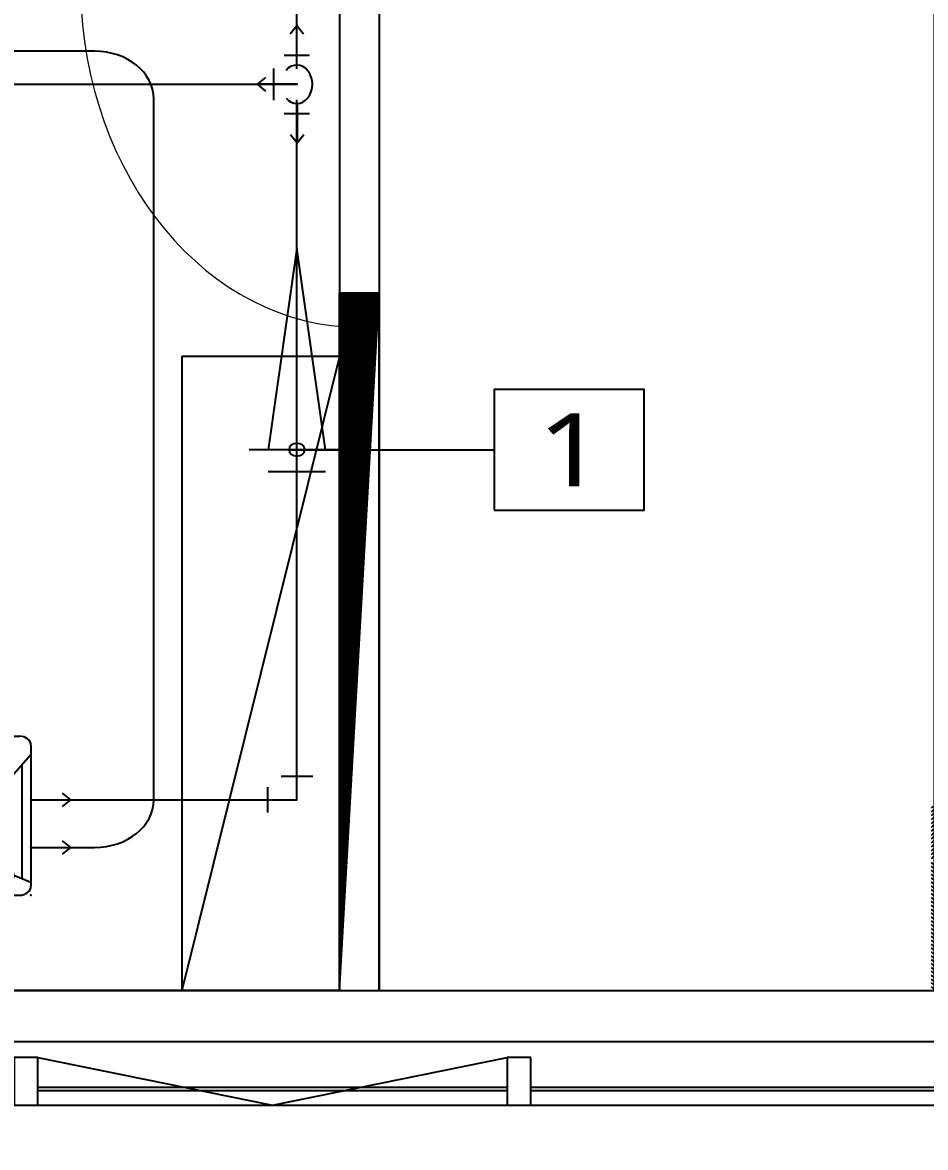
# Model space of a CAD drawing. Extents: x 11551484 to 2613213153046, y -2602833546311 to 14142.
# Drawn here: x 1301138342397 to 1301397559528, y -1301951899631 to -1301628905912 of the extents above; entities that cross this region are included whole.
import ezdxf
from ezdxf.enums import TextEntityAlignment as Align

# ---------------------------------------------------------------- set-up
doc = ezdxf.new("R2010")
doc.units = 0
doc.header["$LTSCALE"] = 1000
doc.header["$MEASUREMENT"] = 0
doc.header["$PDMODE"] = 35
doc.layers.get('0').update_dxf_attribs({"linetype": 'CONTINUOUS'})
for name, color, linetype in [('3 가구-붙박이', 6, 'CONTINUOUS'), ('C-WIN', 4, 'CONTINUOUS'), ('DVM_DRAIN', 5, 'CONTINUOUS'), ('DVM_DRAIN_MARK', 7, 'CONTINUOUS'), ('DVM_INDOOR', 7, 'CONTINUOUS'), ('DVM_PIPE', 3, 'CONTINUOUS'), ('DVM_ROOM', 2, 'CONTINUOUS'), ('DVM_UNIT_BP', 7, 'CONTINUOUS'), ('DVM_UNIT_DP', 4, 'CONTINUOUS'), ('DVM_UNIT_LP', 3, 'CONTINUOUS'), ('wall', 3, 'CONTINUOUS'), ('WINDOW', 4, 'CONTINUOUS')]:
    doc.layers.add(name, color=color, linetype=linetype)
doc.styles.add('DVM_DEFAULT', font='malgun.ttf')
pattern_1 = [(45, (-34694.73136349209, 110.6576521303505), (-35.35533905932738, 35.35533905932738), [])]

# ---------------------------------------------------------------- blocks, each defined once
blk = doc.blocks.new('flooor')
at = {"ltscale": 30}
blk.add_lwpolyline([(11496956.79741629, -14188346.8045588), (11497551.7974163, -14188496.8045588), (11498146.7974163, -14188346.8045588)], dxfattribs=at)
at = {"layer": 'C-WIN', "ltscale": 30}
for p, q in [((11492056.7974163, -14188296.8045588), (11509215.37606006, -14188296.8045588)), ((11498146.7974163, -14188441.8045588), (11496956.7974163, -14188441.8045588)), ((11498146.7974163, -14188451.8045588), (11496956.7974163, -14188451.8045588)), ((11499396.7974163, -14188441.8045588), (11498206.7974163, -14188441.8045588)), ((11499396.7974163, -14188451.8045588), (11498206.7974163, -14188451.8045588)), ((11492056.7974163, -14188496.8045588), (11509298.21877253, -14188496.8045588))]:
    blk.add_line(p, q, dxfattribs=at)
for points in [[(11496956.79741629, -14188346.8045588), (11496896.79741629, -14188346.8045588), (11496896.7974163, -14188496.8045588), (11496956.7974163, -14188496.8045588)], [(11498206.7974163, -14188346.8045588), (11498146.7974163, -14188346.8045588), (11498146.7974163, -14188496.8045588), (11498206.7974163, -14188496.8045588)]]:
    blk.add_lwpolyline(points, close=True, dxfattribs=at)
blk = doc.blocks.new('$DorLib2D$00000001')
for p, q in [((0.45, 0.9750000000000001), (0.5000000000000002, 0.9750000000000001)), ((0.45, 0), (0.45, 0.9750000000000001)), ((0.5, 0), (0.5, 0.9750000000000001)), ((0.5, 0), (0.45, 0))]:
    blk.add_line(p, q)
at = {"lineweight": 13}
blk.add_arc((0.475, 0), 0.975, 91.4692835813538, 180, dxfattribs=at)
blk = doc.blocks.new('DVM_BACKGROUND')
at = {"layer": 'wall', "ltscale": 10}
h = blk.add_hatch(dxfattribs=at)
h.set_pattern_fill('_USER', color=256, scale=50, angle=45, pattern_type=0)
h.set_pattern_definition(pattern_1)
h.paths.add_polyline_path([(11488666.33441698, -14256373.45241223), (11488566.33441698, -14256373.45241222), (11488566.33441698, -14258567.45241224), (11488666.33441698, -14258567.45241224)])
h.paths.add_polyline_path([(11482901.33441697, -14255272.95241223), (11482901.33441697, -14257527.45241225), (11483061.33441698, -14257527.45241225), (11483061.33441698, -14258312.45241225), (11482901.33441697, -14258312.45241225), (11482901.33441697, -14258617.45241219), (11483201.30059421, -14258617.45241219), (11483201.23574627, -14255372.95241223), (11485598.08535055, -14255372.95241223), (11485617.34994202, -14255372.95241223), (11485617.34994202, -14255372.95241223), (11485627.34994202, -14255372.95241223), (11485698.08535055, -14255372.95241223), (11488565.83441698, -14255372.95241223), (11488566.33441698, -14255372.95241223), (11488566.33441698, -14255272.95241223), (11485933.83441697, -14255272.95241223), (11485833.83441697, -14255272.95241223), (11483101.33441707, -14255272.95241223)])
h.paths.add_polyline_path([(11481880.90492341, -14254179.65933639), (11481880.90492341, -14253458.56581121), (11482280.00708168, -14253458.56581121), (11482280.00708168, -14254179.65933639)], flags=9)
h.paths.add_polyline_path([(11481880.90492341, -14257334.42111727), (11481880.90492341, -14256605.9837072), (11482280.00708168, -14256605.9837072), (11482280.00708168, -14257334.42111727)], flags=9)
h.paths.add_polyline_path([(11485520.37542417, -14259048.74650818), (11486247.29340978, -14259048.74650818), (11486247.29340978, -14259447.84866645), (11485520.37542417, -14259447.84866645)], flags=9)
h.paths.add_polyline_path([(11485630.37757317, -14255857.97229187), (11485657.15278801, -14255857.97229187), (11485657.15278801, -14255624.34045108), (11485630.37757317, -14255624.34045108)], flags=9)
h = blk.add_hatch(dxfattribs=at)
h.set_pattern_fill('_USER', color=256, scale=50, angle=45, pattern_type=0)
h.set_pattern_definition(pattern_1)
h.paths.add_polyline_path([(11490066.33441698, -14258567.45241225), (11490601.33441697, -14258567.45241225), (11490601.33441698, -14257162.45241225), (11490166.33441697, -14257162.45241224), (11490166.33441699, -14256977.95241135), (11490066.33441699, -14256977.95241135), (11490066.33441698, -14257212.45241225), (11490551.33441698, -14257212.45241225), (11490551.33441698, -14257987.45241225), (11490066.33441698, -14257987.45241225)])
h.paths.add_polyline_path([(11493673.83441699, -14258567.45241224), (11493773.83441699, -14258567.45241224), (11493773.83441699, -14256777.95241176), (11493723.83441699, -14256777.95241176), (11493723.83441699, -14257271.95241176), (11493703.09900847, -14257271.95241176), (11493693.09900847, -14257271.95241176), (11493673.83441703, -14257271.95241177)])
h.paths.add_polyline_path([(11498158.83441697, -14255877.95241224), (11498058.83441698, -14255877.95241224), (11497958.83441698, -14255877.95241224), (11497958.81582616, -14255977.95241223), (11498058.81582616, -14255977.95241225), (11498058.81582961, -14256977.96170419), (11498158.79723189, -14256977.98029155)])
h.paths.add_polyline_path([(11498058.81582616, -14258567.45241224), (11498158.62991456, -14258567.45241224), (11498158.62991456, -14256977.97099787), (11498058.81582616, -14256977.97099787), (11498058.81582616, -14257877.97099787), (11498088.06182336, -14257877.97099787), (11498078.06182336, -14257877.97099787), (11498058.81582616, -14257877.97099787)])
h.paths.add_polyline_path([(11489007.68693496, -14259048.74650818), (11489724.98189899, -14259048.74650818), (11489724.98189899, -14259447.84866645), (11489007.68693496, -14259447.84866645)], flags=9)
h.paths.add_polyline_path([(11491159.5376544, -14259048.74650818), (11491880.63117958, -14259048.74650818), (11491880.63117958, -14259447.84866645), (11491159.5376544, -14259447.84866645)], flags=9)
at = {"ltscale": 10}
for points in [[(11487601.33441697, -14258567.45241224), (11488801.33441698, -14258567.45241224)], [(11488801.33441698, -14258567.45241225), (11489001.33441698, -14258567.45241225)], [(11489001.33441698, -14258567.45241225), (11491043.33441699, -14258567.45241225)]]:
    blk.add_lwpolyline(points, dxfattribs=at)
at = {"layer": '3 가구-붙박이', "ltscale": 30}
blk.add_lwpolyline([(11488566.33441698, -14256573.45241223), (11488166.33441698, -14256573.45241223), (11488166.33441698, -14258567.45241224), (11488566.33441698, -14258567.45241224), (11488566.33441698, -14256573.45241223), (11488166.33441698, -14258567.45241224)], dxfattribs=at)
at = {"layer": 'wall', "ltscale": 10}
for p, q in [((11488566.33441698, -14258567.45241224), (11488566.33441698, -14256373.45241222)), ((11488566.33441698, -14256373.45241223), (11488666.33441698, -14256373.45241223)), ((11488666.33441698, -14258567.45241224), (11488666.33441698, -14256373.45241222)), ((11488566.33441698, -14258567.45241224), (11488666.33441698, -14258567.45241224))]:
    blk.add_line(p, q, dxfattribs=at)
blk.add_blockref('flooor', (-9155.462999323383, -70430.64785344526))
at = {"layer": 'WINDOW', "xscale": -900, "yscale": -900, "zscale": -900, "rotation": 270}
blk.add_blockref('$DorLib2D$00000001', (11488616.33441698, -14255923.45241223), dxfattribs=at)
blk = doc.blocks.new('DVM_DP_VEC')
at = {"layer": 'DVM_UNIT_DP', "color": 0}
blk.add_line((0, 0), (100, 0), dxfattribs=at)
blk.add_lwpolyline([(78.78679656440357, 21.21320343559637), (100, 0), (78.78679656440357, -21.21320343559637)], dxfattribs=at)
blk.add_point((0, 0), dxfattribs=at)
blk = doc.blocks.new('DVM_LP_VEC')
at = {"layer": 'DVM_UNIT_LP', "color": 0}
blk.add_line((0, 0), (100, 0), dxfattribs=at)
blk.add_lwpolyline([(78.78679656440357, 21.21320343559637), (100, 0), (78.78679656440357, -21.21320343559637)], dxfattribs=at)
blk.add_point((0, 0), dxfattribs=at)
blk = doc.blocks.new('DVM_ID_CST_WF1W_AP_970X135X410_T_BLO')
at = {"layer": 'DVM_INDOOR'}
h = blk.add_hatch(dxfattribs=at)
h.set_pattern_fill('DOTS', color=0, scale=15)
h.set_pattern_definition([(0, (0.0003496646069152121, -0.09714505920308886), (11.90625, 23.8125), [0, -23.8125])])
h.paths.add_polyline_path([(427.7677599780375, 403.0051856108724, 0.414213562372542), (439.7677599780149, 415.0051856108725), (439.767759978015, 426.8167993794647), (-439.7670373938232, 426.8167993794648), (-439.7670373938232, 415.0051856108725, 0.4142135623736464), (-427.7670373938006, 403.0051856108724)])
h.paths.add_polyline_path([(-439.7670373938232, 461.5746551591514), (-439.7670373938232, 426.8167993794648), (439.7677599780149, 426.8167993794647), (439.7677599780149, 461.5746551591515)])
h.paths.add_polyline_path([(-439.7670373938232, 500.0072533002758), (-439.7670373938232, 461.5746551591514), (439.7677599780149, 461.5746551591515), (439.7677599780149, 499.9927466878061)])
at = {"layer": 'DVM_INDOOR', "color": 0}
for p, q in [((-571.4990598701573, 500.0094260231808), (571.5009401298428, 499.990573945807)), ((-545.4900229083936, 500.0089970429732), (-461.030374221046, 359.8761124277978)), ((-448.4634829360526, 499.9926032529292), (-448.4634829360526, 413.5951200376015)), ((0.0003612920958175891, 499.4283078184637), (0.0003612920958175891, 359.8821821272629)), ((448.4642055202443, 499.9926032529292), (448.4642055202443, 413.5951200376015)), ((545.491903168079, 500.0089970429732), (461.0322544807315, 359.8761124277978)), ((-599.9995299350786, 471.5094260270573), (-599.9995299350786, 28.5094260348105)), ((-439.6487621943843, 461.5746551591514), (439.7677599780149, 461.5746551591515)), ((600.0004700649214, 471.4905739496835), (600.0004700649214, 28.49057395743668)), ((-511.5392769307662, 319.3819922798672), (-599.9995299350786, 442.4832492327834)), ((511.5411571904516, 319.3819922798672), (600.001410194764, 442.4832492327834)), ((-576.7856731563688, 410.0078044116944), (-576.7856731563688, 52.8196653084136)), ((439.7677599780149, 426.8167993794647), (-439.7670373938232, 426.8167993794648)), ((576.7863884121195, 410.0078044250793), (576.7863884121194, 52.85681538480305)), ((425.4642055202442, 390.5951200376015), (-425.6456984023123, 390.5951200376034)), ((-461.030374221046, 359.8761124277978), (460.864802429351, 359.8882496373798)), ((-456.7012947595977, 359.876169422287), (-449.8262625753444, 334.7326790564393)), ((456.7053250291463, 359.8881948757862), (449.8132476263348, 334.7342913305408)), ((448.4619465166802, 334.7329617396376), (-448.4613554322693, 334.7326016648243)), ((-513.0335569589384, 313.227332262455), (-499.2988562865949, 293.7900992585036)), ((513.0342722146892, 313.2273322624525), (499.2995715422561, 293.7900992585048)), ((-476.8691402362415, 245.7597731332264), (-511.1463967359131, 53.39360460217856)), ((-479.7912322273677, 229.3608049009347), (479.7936258101134, 229.3608049009347)), ((-476.8691402362433, 245.7597731332266), (476.869855491873, 245.7597731332266)), ((476.8698554918732, 245.7597731332266), (511.1667994104088, 53.39360460217856)), ((-482.6080843217968, 213.5524497389874), (482.6120957862732, 213.5524497389874)), ((-488.1692921244019, 182.3425937984354), (488.1764977134545, 182.3425937984354)), ((-485.3887959221527, 197.9469173546961), (485.3944045107752, 197.9469173546961)), ((-493.6936343020755, 151.3396301165635), (493.7040128416355, 151.3396301165635)), ((-490.9136592278325, 166.9410290689291), (490.9224410662761, 166.9410290689291)), ((-499.2525220345811, 120.1427945586584), (499.2660933661667, 120.1427945586584)), ((-496.4732692096385, 135.7401402014881), (496.4852442549376, 135.7401402014881)), ((-504.8097190014089, 88.95544768650595), (504.8264821539148, 88.95544768650595)), ((-502.0670361433858, 104.3475603224379), (502.082224013861, 104.3475603224379)), ((-556.6926943567372, 63.38787146065474), (-599.9995299350786, 40.60998617261016)), ((-556.1505670930944, 68.44762483789405), (-538.9118146675594, 68.44762483789405)), ((-507.5875860502828, 73.3658791081211), (507.6059446931439, 73.3658791081211)), ((538.9125299232195, 68.46078648941202), (556.1512823488431, 68.44762483789142)), ((556.6937252461644, 63.38770585423581), (600.0004700649214, 40.6899388878962)), ((-509.1673464636715, 33.32039268178002), (-514.6005191329434, 19.49134255372971)), ((-511.1463967359131, 53.39360460217856), (511.1667994104085, 53.39360460217856)), ((509.1680617193318, 33.32039268178002), (-509.1673464636715, 33.32039268178002)), ((0.0003576278308027585, 33.32039268178002), (0.0003881806525782849, 19.49141748498572)), ((509.1680617193318, 33.32039268178002), (514.6012343886863, 19.49134255372709)), ((-571.5, 0), (571.5, 0)), ((-518.588622010773, 19.66940395804837), (-530.8782315779408, 0.008756043305133118)), ((-514.6004580273811, 19.49149241624435), (514.6012343886863, 19.49134255372709)), ((518.5893372665213, 19.66940395804587), (530.8807938719937, -0.008756085566345509))]:
    blk.add_line(p, q, dxfattribs=at)
for points in [[(-439.7670373938232, 499.9927466878061), (-439.7670373938232, 415.0051856108724, 0.414213562372544), (-427.7670373938458, 403.0051856108724)], [(439.7677599780149, 499.9927466878061), (439.7677599780149, 415.0051856108724, -0.414213562372544), (427.7677599780374, 403.0051856108724), (-427.8324047024502, 403.0051856092625)]]:
    blk.add_lwpolyline(points, format="xyb", dxfattribs=at)
for centre, radius, start, end in [((-571.4995299350786, 471.5094260270573), 28.5, 89.99905499171612, 180), ((571.5004700649215, 471.4905739496835), 28.5, 0, 89.99905499171611), ((-425.4634829360526, 413.5951200376015), 23, 180, 270.0000000000001), ((425.4642055202443, 413.5951200376015), 23, 269.9999999999999, 0), ((-448.4613345565796, 282.7326016648281), 52, 90.00002300171, 169.5496180705391), ((448.4619673923672, 282.7329617396417), 52, 10.44983575181685, 90.0000230017069), ((-571.4914828504978, 28.50804584568638), 28.50804711799102, 179.9972260810626, 269.9828821411303), ((571.5085142349991, 28.49195459122097), 28.491955863373, 269.9828783344734, 359.997223620263)]:
    blk.add_arc(centre, radius, start, end, dxfattribs=at)
for points, knots in [([(-461.0303742826957, 359.8761123591447), (-461.0713464346616, 359.8750692814621), (-461.1532895920034, 359.8729831552875), (-461.2761936597879, 359.8695168083795), (-461.3990870283174, 359.8658036399003), (-461.5219685477475, 359.8618194032831), (-461.6448378302766, 359.8575705301053), (-461.7676942754322, 359.853055274809), (-461.8905373081193, 359.8482738952109), (-462.0133663042764, 359.8432257864219), (-462.1361806331149, 359.8379105547832), (-462.2589796612872, 359.8323277492408), (-462.3817627556425, 359.8264769331826), (-462.5045292826762, 359.8203576651851), (-462.6272786086784, 359.8139695041755), (-462.7500100996931, 359.8073120080516), (-462.872723121531, 359.8003847340538), (-462.9954170397657, 359.7931872386685), (-463.1180912197365, 359.785719077657), (-463.2407450265466, 359.7779798060507), (-463.3633778250651, 359.7699689781551), (-463.485988979927, 359.7616861475508), (-463.6085778555334, 359.7531308670995), (-463.7311438160527, 359.7443026889349), (-463.8536862254184, 359.735201164504), (-463.9762044473368, 359.725825844426), (-464.0986978452652, 359.7161762790302), (-464.2211657873941, 359.7062520159616), (-464.3436076645592, 359.6960526060674), (-464.466022991151, 359.6855787508627), (-464.5884113074208, 359.6748311450542), (-464.7107721583591, 359.6638104854534), (-464.8331050889187, 359.6525174694346), (-464.9554096439788, 359.6409527954197), (-465.0776853684074, 359.6291171628666), (-465.1999318068431, 359.6170112718142), (-465.322148504508, 359.6046358246982), (-465.4443350041713, 359.591991519524), (-465.566490857479, 359.5790790753416), (-465.6886155826749, 359.5658991371608), (-465.810708822378, 359.5524526307844), (-466.2961797340772, 359.4979113800378), (-467.0829308002071, 359.4001230329179), (-468.1078434240903, 359.2518765203109), (-468.948107831071, 359.1152589949633), (-469.4795561141054, 359.0203874047833), (-469.757763830245, 358.96814065136), (-469.8396561624802, 358.9526421014348), (-469.9144083598774, 358.9383934583842), (-470.0036569248791, 358.9215354209061), (-470.1265483415398, 358.898084404137), (-470.2942496731052, 358.8657000275525), (-470.7447386649073, 358.7771977634714), (-471.420632381702, 358.63686080852), (-472.2842237151613, 358.4419993154387), (-473.0835486450144, 358.248291742498), (-473.7172857876312, 358.0845318171427), (-474.214906001604, 357.9499895251687), (-474.5851992127812, 357.8469521069631), (-474.9775503908543, 357.734565165359), (-475.3868311734689, 357.6138212067856), (-475.7627834398857, 357.4995286986646), (-476.044915385168, 357.411820157955), (-476.2210385665746, 357.3563328423353), (-476.3158459037693, 357.3265364702408), (-476.3871019437543, 357.3039704138394), (-476.4698564159573, 357.2777478121517), (-476.6240541531895, 357.2277952400953), (-476.8869778133037, 357.1413141223099), (-477.2379323819721, 357.0233284588327), (-477.5915997349873, 356.901488044038), (-477.8634829967755, 356.8057915184335), (-478.04411048101, 356.7412283473702), (-478.1635102402511, 356.6975736385251), (-478.2843023395433, 356.65358412777), (-478.4311243780057, 356.599748699213), (-478.6361386089893, 356.5238821288729), (-479.0057709585676, 356.385330390863), (-479.5163830570007, 356.1888139516696), (-480.1438537238153, 355.9380841488175), (-480.7578777157491, 355.6837925004508), (-481.319616060716, 355.4429168367611), (-481.776812531745, 355.2411492988574), (-482.0982082472904, 355.0961255527544), (-482.367375462675, 354.9726694848951), (-482.586565704346, 354.8709701069396), (-482.7986856454982, 354.7712708946158), (-482.9688148044984, 354.6905224988707), (-483.1563078980475, 354.6006432040908), (-483.3610652749537, 354.5014371676459), (-483.5829787346079, 354.3926959943872), (-483.8219390757313, 354.2742130475985), (-484.0777796983771, 354.1456751578823), (-484.2857610132705, 354.0400221723064), (-484.5034651316319, 353.9277827036945), (-484.7616044446054, 353.7935847174594), (-485.0781018663868, 353.626312733643), (-485.3455089374609, 353.4827433015532), (-485.6556468746339, 353.3146358078919), (-486.0318579974933, 353.1071782588052), (-486.389713230983, 352.9039790274807), (-486.6644523598031, 352.7456936920123), (-487.0049232365975, 352.5479460620298), (-487.50499479632, 352.2510198761146), (-488.0827684004475, 351.8976219102701), (-488.5878569598431, 351.5803847404074), (-489.0359274949788, 351.2916015595021), (-489.4862069984638, 350.9955084603778), (-489.8949910842675, 350.7207921401109), (-490.2566692606083, 350.4726871517047), (-490.5154444893851, 350.2926801723666), (-490.7290939453453, 350.14213290247), (-490.9710650211341, 349.9700844600443), (-491.2452826320132, 349.7726977890177), (-491.6134580776536, 349.5034155614705), (-491.9797672686591, 349.2304865714531), (-492.2942379724946, 348.9913756187578), (-492.5151186913595, 348.8212142618406), (-492.6871045786982, 348.6877670309502), (-492.8382169534605, 348.5694512154574), (-492.9325145094206, 348.4952061210625), (-492.9765505125122, 348.4603752504585), (-493.0100074576278, 348.4338854189892), (-493.0545197365923, 348.39857251684), (-493.1005602406999, 348.3619666597278), (-493.1434181496165, 348.3278451220529), (-493.1720779638731, 348.3049406364512), (-493.1900333940041, 348.290637734463), (-493.1982896020775, 348.2840720380464), (-493.206545853528, 348.2774463073363), (-493.2113630460044, 348.2736593509891), (-493.212703040494, 348.2725614354194), (-493.2128593037244, 348.2723263976803), (-493.2130431638393, 348.2721286997096), (-493.213231095247, 348.2719586536656), (-493.2133937287911, 348.2717845625245), (-493.2135876217787, 348.2717094585419), (-493.2137173005904, 348.2715508008743), (-493.213840825061, 348.2713908896648), (-493.2140195384602, 348.2712936119462), (-493.2141665111958, 348.2711569163496), (-493.214325382892, 348.271027190025), (-493.2145291946103, 348.2709716434575), (-493.2146602122896, 348.2708083031268), (-493.2147730830411, 348.2706415500315), (-493.214947105794, 348.2705346061769), (-493.2150858858383, 348.2703904097029), (-493.215237465959, 348.2702528218735), (-493.2154343123887, 348.2701867911633), (-493.2155726527149, 348.2700357718368), (-493.2157042304216, 348.2698828262788), (-493.215887723627, 348.2697956004833), (-493.216042475635, 348.2696666307442), (-493.216208728526, 348.2695450612396), (-493.2164177863267, 348.2694997228919), (-493.2165497028143, 348.269333575549), (-493.2166573063164, 348.2691635983063), (-493.2168288768526, 348.2690517558729), (-493.2169638343717, 348.2689037053293), (-493.2171115654148, 348.2687620554086), (-493.2173063924531, 348.2686909863878), (-493.2174405289159, 348.2685362574813), (-493.2175680076507, 348.2683797660395), (-493.2177491481359, 348.2682875407698), (-493.2178998358904, 348.2681547695049), (-493.2180625032929, 348.2680291626284), (-493.2182681167451, 348.267978653659), (-493.218403556089, 348.2678190107512), (-493.2185204527279, 348.2676554848833), (-493.2186969347265, 348.2675537230481), (-493.2188394122818, 348.2674133578194), (-493.2189948481148, 348.2672798484408), (-493.2191936783245, 348.2672187730814), (-493.21933618095, 348.2670714396687), (-493.2194721030637, 348.2669221524105), (-493.219658298161, 348.2668388081678), (-493.2204006690727, 348.2662687971999), (-493.2227923919588, 348.2643032180353), (-493.228077013481, 348.2601182474047), (-493.2367489501414, 348.2531475758321), (-493.2489018339609, 348.2434225021821), (-493.2645058486028, 348.2309088944672), (-493.3025320760075, 348.2004040281228), (-493.3594742974965, 348.1546116057569), (-493.4318162918421, 348.0962222550008), (-493.498334925865, 348.0423495761416), (-493.5613352071944, 347.9911572347565), (-493.6231112663663, 347.9407955304175), (-493.7053647152738, 347.8735147922632), (-493.8079967233434, 347.7891947622), (-493.930898828504, 347.6877048498334), (-494.0534237045638, 347.5857684054845), (-494.1756318323303, 347.4834615008438), (-494.2975810694425, 347.3808548753549), (-494.4191823527096, 347.2778448476733), (-494.5404759607302, 347.1744818845173), (-494.6615099973865, 347.0708239388119), (-494.7821409464248, 346.9667058571824), (-494.9024419499722, 346.8622159697304), (-495.0224807609379, 346.7574338754337), (-495.1421638058421, 346.6522545060377), (-495.2615335504761, 346.546729033136), (-495.3806366429199, 346.4409117180537), (-495.4993461948761, 346.3346620525342), (-495.6177261017847, 346.2280546711045), (-495.7358366035605, 346.1211580451817), (-495.853584955046, 346.0138718391924), (-495.9710128232798, 345.9062446082762), (-496.0881714041327, 345.7983335936158), (-496.2049019149595, 345.6899686762502), (-496.3212857308395, 345.5812411101223), (-496.4373974295831, 345.4722322989861), (-496.5531390850422, 345.3628400876493), (-496.6685548673865, 345.2531139545576), (-496.7836926904247, 345.1431056985694), (-496.8984223082757, 345.0326811469013), (-497.0128092928041, 344.9219115572997), (-497.1269153214189, 344.8108621839809), (-497.2406455084549, 344.6994376640206), (-497.3540426979353, 344.5876844439202), (-497.4671577174172, 344.4756553968164), (-497.5798397029312, 344.3632001986323), (-497.692165554686, 344.2503992346885), (-497.8042061648232, 344.137324702856), (-497.915863943055, 344.0238821527326), (-498.0271830752677, 343.9101176935332), (-498.1382117116275, 343.796079769482), (-498.2488196505828, 343.6816435643826), (-498.3590724408841, 343.5668754317493), (-498.4690314755767, 343.4518359409664), (-498.5786025274797, 343.3364372576514), (-498.687827644269, 343.2207218740983), (-498.7967588703746, 343.1047402414166), (-498.9052318165004, 342.9883400451631), (-499.0133308817615, 342.871603269467), (-499.1211326734335, 342.7546023906033), (-499.2285397299597, 342.6372495775879), (-499.3355957278366, 342.5195873491357), (-499.442347402877, 342.4016595388419), (-499.5486681017539, 342.2833533082814), (-499.6546214763871, 342.1647287068038), (-499.760267014206, 342.0458404818264), (-499.8655133442455, 341.926609609723), (-499.9704015605794, 341.8070748342184), (-500.0749799929599, 341.6872797941025), (-500.1791058009919, 341.5671014589828), (-500.2828517658957, 341.4466058761089), (-500.3862844748912, 341.3258520580688), (-500.489312403259, 341.2047639452811), (-500.5919763494271, 341.0833786154001), (-500.694322724371, 340.9617365943022), (-500.8132060635503, 340.8194009647702), (-500.9484760367548, 340.6562491828408), (-501.0830180263604, 340.4925192248446), (-501.2001773887373, 340.3488072066738), (-501.3002791118934, 340.2253795327308), (-501.3999120000442, 340.1015841179067), (-501.499150713006, 339.9774840006762), (-501.5980636885608, 339.8531355401032), (-501.712968963893, 339.7076895666971), (-501.8437053959015, 339.5410210517448), (-501.9898871153766, 339.3528502634768), (-502.1351892907198, 339.1640177318563), (-502.2796392724172, 338.9745691303805), (-502.4232469116089, 338.7845001112448), (-502.5659381399703, 338.5937787449313), (-502.7077167299542, 338.4023965982366), (-502.848633688161, 338.2104192150742), (-502.9886897761012, 338.0178388785601), (-503.1278132220343, 337.8246318198407), (-503.265999425121, 337.6307767176784), (-503.36546946559, 337.4900857100947), (-503.4271953648988, 337.4023275905383), (-503.4519155655898, 337.3671285421976), (-503.477872679036, 337.3301091493042), (-503.5050617897227, 337.2912659653039), (-503.5334816083894, 337.2505981599562), (-503.561220689159, 337.2108108334191), (-503.5845746187058, 337.1773135325931), (-503.5997253941282, 337.1554374565924), (-503.6067441515117, 337.1454259185917), (-503.6088658722015, 337.1423133152038), (-503.6095030185195, 337.1413798780118), (-503.6101972162969, 337.1403623786812), (-503.610891446968, 337.139344901925), (-503.6115856420474, 337.1383274004576), (-503.6122798198853, 337.1373098869497), (-503.6129739755647, 337.136292358007), (-503.6136681104022, 337.1352748145392), (-503.6143622240447, 337.1342572563033), (-503.6150563165868, 337.1332396833649), (-503.6157503880024, 337.1322220957072), (-503.616444438298, 337.1312044933349), (-503.6171384674717, 337.1301868762475), (-503.6178324755233, 337.1291692444457), (-503.6185264624526, 337.12815159793), (-503.6192204282593, 337.1271339367003), (-503.619914372943, 337.1261162607578), (-503.6206082965032, 337.1250985701025), (-503.6213021989399, 337.1240808647348), (-503.6219960802525, 337.1230631446553), (-503.622689940441, 337.1220454098645), (-503.6233837795046, 337.1210276603627), (-503.6240775974425, 337.12000989615), (-503.6247713942585, 337.1189921172293), (-503.6254651699364, 337.1179743235905), (-503.6261589245346, 337.1169565152742), (-503.626852657834, 337.1159386921307), (-503.6275463706502, 337.1149208547211), (-503.6282400599378, 337.1139030009529), (-503.6289221757722, 337.1129021030162), (-503.6295579976761, 337.1119690288821), (-503.6305078350445, 337.1105754097663), (-503.6338195109672, 337.1057076602721), (-503.6447124991719, 337.0899972861662), (-503.6677433835041, 337.0564707105405), (-503.7060438348576, 337.0007948691265), (-503.7594439775366, 336.9228522541148), (-503.827882046997, 336.8225997465619), (-503.9083919846973, 336.7040734823759), (-503.9951873529826, 336.5755441646997), (-504.0825588902508, 336.4453361134484), (-504.1676868261432, 336.3176843933307), (-504.2505911609214, 336.1926040507088), (-504.3312931914079, 336.0701107445795), (-504.4098133785681, 335.950219405157), (-504.4861718882985, 335.8329446092123), (-504.5603884262578, 335.7183004796478), (-504.6324823450082, 335.6063007567447), (-504.7024723596119, 335.4969586499624), (-504.7703775182338, 335.3902873742739), (-504.9445588661374, 335.1151656775381), (-505.2221979818632, 334.6684789888491), (-505.6076232728651, 334.0286459825086), (-506.0130509815142, 333.3322649441981), (-506.3515225242049, 332.7284885645792), (-506.5816130521216, 332.3067205741442), (-506.6788967618197, 332.1264649621922), (-506.7246247390226, 332.0414529254124), (-506.7506307714716, 331.9929330071943), (-506.7779658424708, 331.9419183902988), (-506.8226964787627, 331.857296594362), (-506.9041290066236, 331.7023247461454), (-507.024008952988, 331.4717864580061), (-507.1690555673129, 331.189275937793), (-507.3248121772847, 330.8809544814796), (-507.4797965002081, 330.5691349912524), (-507.632732404136, 330.2563344465333), (-507.7836180546599, 329.9425671628422), (-507.9324603399327, 329.6278513415197), (-508.064459220536, 329.3439411071775), (-508.1728824101015, 329.1075177133043), (-508.2511368582354, 328.9353148159215), (-508.3067964023539, 328.8120334387046), (-508.3509168606115, 328.7138392629881), (-508.4246939947104, 328.5501832427967), (-508.5483699780098, 328.2705524982528), (-508.7305659133942, 327.8480578120112), (-508.9507440578063, 327.322982442669), (-509.1702991746652, 326.7822372529799), (-509.3649409616385, 326.2881847943656), (-509.5126130605643, 325.904040930434), (-509.6158236009885, 325.6292888448856), (-509.6899206952539, 325.4290928538886), (-509.7491498851241, 325.2681755252354), (-509.8157569182231, 325.0856715441661), (-509.8895625320449, 324.8815147801091), (-509.9703202285264, 324.655615895255), (-510.0408892876646, 324.4558468904551), (-510.0993722509818, 324.2883940930029), (-510.1439511688623, 324.1594696130498), (-510.1892636259333, 324.0271742861601), (-510.2352807732955, 323.8914989285664), (-510.2819820570803, 323.7524374278891), (-510.3293439035103, 323.6099827397294), (-510.3773428603583, 323.4641280083636), (-510.425954721924, 323.3148662639622), (-510.4751547683118, 323.1621905150653), (-510.5249176982843, 323.0060937311806), (-510.5752176386331, 322.8465688508863), (-510.6260282470264, 322.683608802522), (-510.6773226300731, 322.5172064985912), (-510.7290733288912, 322.347354845302), (-510.7812523201151, 322.174046751997), (-510.8338310133065, 321.9972751387729), (-510.886780249403, 321.8170329444027), (-510.9400702990531, 321.6333131344075), (-510.9936708602395, 321.446108709082), (-511.0475510588506, 321.2554127124403), (-511.1016794378227, 321.0612182383141), (-511.1560239900116, 320.8635184480531), (-511.2105520235991, 320.6623065444844), (-511.2652306688501, 320.4575759116969), (-511.320024943843, 320.2493196128819), (-511.3749065917925, 320.0375324853647), (-511.4298216361424, 319.8222032934124), (-511.4848115540269, 319.6033444841502), (-511.5210304807722, 319.456147498619), (-511.5392769307662, 319.3819922798672)], [0, 0, 0, 0, 0.001764710001625698, 0.003529370618493375, 0.005293982243509146, 0.007058545272110827, 0.008823060102966844, 0.01058752712587394, 0.01235194632070891, 0.01411631719642513, 0.01588063927323871, 0.01764491211280482, 0.01940913531855802, 0.02117330853604676, 0.02293743145327849, 0.02470150380105694, 0.02646552535332564, 0.02822949592750999, 0.02999341538486676, 0.03175728363082379, 0.03352110061533865, 0.03528486633323553, 0.03704858082456396, 0.03881224417495116, 0.04057585651595121, 0.04233941802540298, 0.04410292892778397, 0.04586638949457542, 0.04762980025639782, 0.04939316257834039, 0.05115647797052509, 0.05291974787828473, 0.05468297368228422, 0.05644615669863947, 0.05820929817903501, 0.05997239931085269, 0.06173546121728642, 0.06349848495747668, 0.06526147152663847, 0.06702442185618518, 0.06878733681386696, 0.07055021720389902, 0.08805884916942278, 0.1029200028584525, 0.1151366593153826, 0.1247115438933827, 0.1261633876673543, 0.1273248485420242, 0.1283001718163082, 0.1294399409221027, 0.1312355757192111, 0.1336869859118814, 0.1367940478467172, 0.1510030519011308, 0.1634077871428679, 0.1749109716686401, 0.1864145215153534, 0.1915897700965117, 0.1971062505603841, 0.2029638713787736, 0.2091625329225806, 0.2154794019636507, 0.2198826496397384, 0.2218837759489633, 0.2234302270142916, 0.2241616539959857, 0.2251020469743693, 0.2271680143195501, 0.2311406289153521, 0.2370194507864979, 0.2431100872850334, 0.2472467602760261, 0.2494299521600685, 0.2513692703648902, 0.2527206143940439, 0.2549650959541241, 0.2581026073636057, 0.2621329983166878, 0.2719618008867897, 0.2816596220298475, 0.2912266597462142, 0.3005769879825395, 0.3079759853009561, 0.3127439249897269, 0.3157590194684893, 0.3207265943402765, 0.3231480828074483, 0.3258509574659587, 0.3288351935122513, 0.3321007633934455, 0.3356476368649932, 0.3394757810292164, 0.3435851603656398, 0.3479757367606942, 0.3495201787653867, 0.3541315100381924, 0.3605028824282681, 0.3649339661795291, 0.3672000295171146, 0.375692425250424, 0.3834320745857189, 0.3849189889479382, 0.3893450529036144, 0.4003853925743308, 0.4099599751796675, 0.4185070933178612, 0.4260670473263357, 0.4329127293045568, 0.4417115042249566, 0.4472736708826443, 0.451798012872408, 0.4552846395986914, 0.458527599556747, 0.4645822379462354, 0.4698328208841077, 0.4781684939605688, 0.484251469831021, 0.4868431802776811, 0.4901744217302551, 0.4936248331720654, 0.4951071149903015, 0.4953423103364495, 0.4960424314079109, 0.4969446295618702, 0.4977888711471911, 0.4985751565110938, 0.4993034859811544, 0.499368676475171, 0.4995635671754833, 0.4997579563889286, 0.4998236532468631, 0.4998284731465666, 0.499832000381889, 0.4998357284529899, 0.4998400596469758, 0.4998429542100113, 0.4998458543888518, 0.499848739591738, 0.49985161406692, 0.499854481955754, 0.4998573443785027, 0.4998602638927418, 0.4998632189729317, 0.4998661060482749, 0.4998689877733165, 0.4998718474195404, 0.4998747272216385, 0.4998776199965069, 0.4998805484375178, 0.4998834230099971, 0.499886279132751, 0.4998891612685812, 0.4998920148212644, 0.4998949574750482, 0.4998979485403494, 0.4999008394853338, 0.4999037265763551, 0.4999065850908783, 0.4999094767431124, 0.49991236939755, 0.4999152827028483, 0.4999181615608596, 0.4999210258025664, 0.4999238997641895, 0.499926756682461, 0.499929680576573, 0.4999326559324266, 0.4999355402635638, 0.4999384058761218, 0.4999412671667903, 0.4999441372189255, 0.4999470321404173, 0.4999499776985603, 0.4999528500496291, 0.4999557001747068, 0.4999585973048469, 0.4999614890834969, 0.4999959497843635, 0.5000919673554582, 0.5002516763576188, 0.5004750767056564, 0.500762168279883, 0.5011129509259417, 0.5025742049348769, 0.5039085556071908, 0.5051160046086094, 0.5062599934892414, 0.5074039816714822, 0.50854796958163, 0.5108357144109285, 0.5131234592287736, 0.5154112016302771, 0.517698707352656, 0.5199862136671888, 0.5222737187145166, 0.5245609808952734, 0.5268482425051121, 0.5291355020434666, 0.5314225154283142, 0.5337095289347809, 0.5359965417357986, 0.5382833015214131, 0.5405700602632397, 0.5428568181640053, 0.54514331785438, 0.5474298167796084, 0.5497163155977289, 0.5520025477791795, 0.5542887775786127, 0.5565750077097084, 0.5588609703695915, 0.56114693109741, 0.5634328927054968, 0.5657185762406656, 0.5680042566042458, 0.5702899390610963, 0.5725753399277115, 0.5748607374941217, 0.5771461370479384, 0.5794312441055286, 0.5817163459603263, 0.5840014526120688, 0.5862862691293661, 0.588571080195875, 0.5908558945693627, 0.5931404029707276, 0.5954249051255726, 0.5977094133955783, 0.5999936153627987, 0.6022778107570652, 0.6045620104864954, 0.6068458875048196, 0.6091297575356218, 0.611413632627993, 0.6136971842033276, 0.6159807293207723, 0.6182642797378909, 0.6205474969527581, 0.6228307059624489, 0.6251139234596103, 0.6273968093034324, 0.6296796867810989, 0.6319625697643656, 0.6342451046592303, 0.6365276301152791, 0.6388101660466293, 0.641092361422112, 0.6433745472522713, 0.6456567386574922, 0.6479385662225519, 0.6502203851069703, 0.6525022130559578, 0.6559244058773428, 0.6593465946561873, 0.6616276763550041, 0.6639087485864302, 0.6661898312630905, 0.6684705397900168, 0.6707512389957458, 0.6730319434885157, 0.6764523956736416, 0.6798728471605695, 0.6832926988239183, 0.6867125465786433, 0.6901317642053528, 0.6935509817336186, 0.6969695774726518, 0.7003881684570402, 0.7038060168941803, 0.7072237233067329, 0.7106406413340184, 0.7140576938593932, 0.714643515852078, 0.715260925122124, 0.71590992217088, 0.7165905075238375, 0.7173026817304227, 0.7180464415480201, 0.7186791609871033, 0.7190611354825672, 0.7191923625714025, 0.7192056684926941, 0.7192233492083836, 0.7192410299279587, 0.7192587106514186, 0.7192763913787638, 0.7192940721099925, 0.7193117528451056, 0.7193294335841034, 0.7193471143269841, 0.7193647950737495, 0.719382475824398, 0.7194001565789304, 0.7194178373373458, 0.719435518099644, 0.7194531988658264, 0.7194708796358904, 0.7194885604098383, 0.7195062411876685, 0.7195239219693799, 0.7195416027549747, 0.7195592835444521, 0.7195769643378103, 0.7195946451350502, 0.7196123259361715, 0.7196300067411757, 0.7196476875500609, 0.7196653683628264, 0.7196830491794738, 0.7197007300000017, 0.7197184108244105, 0.7197352076111632, 0.7197493522767051, 0.7197910365772616, 0.7199887347155274, 0.7205725908083411, 0.721542611476304, 0.7228988076819125, 0.7246411946793622, 0.7267697919458559, 0.7290690259236752, 0.7313198612185468, 0.7335222924593354, 0.7356763177865987, 0.7377819354155077, 0.7398391436339652, 0.7418479408009075, 0.7438083253448118, 0.74572029576243, 0.7475838506177588, 0.7493989885412833, 0.7511657082295036, 0.7616063603315187, 0.7720470046974925, 0.7833313812471521, 0.7963062087846088, 0.8018536577400155, 0.8040216320747051, 0.8051272826017293, 0.8060107360154659, 0.806392361125821, 0.8076197420369419, 0.8101327313880262, 0.81393147963446, 0.8188098717155567, 0.8238088290266139, 0.8288074147987453, 0.8338056473967558, 0.838803544565445, 0.8438011234525764, 0.8487984006316956, 0.8522872140568146, 0.8550025698244773, 0.8569443677965103, 0.8581125372112549, 0.8596387168802611, 0.8646755910196481, 0.871280372113749, 0.879453658486091, 0.8891961383977598, 0.8964145145570741, 0.9023227452885447, 0.9069205037791308, 0.9090547506350124, 0.9115163908087646, 0.914305458458456, 0.9174219914602847, 0.9208660312143789, 0.9246376224041607, 0.926546843473037, 0.9285052449465975, 0.9305128343248559, 0.9325696191026621, 0.9346756067723379, 0.9368308048254654, 0.9390352207539551, 0.9412888620505019, 0.943591736208548, 0.9459438507218233, 0.9483452131192599, 0.9507958311223428, 0.9532957125272844, 0.955844865141686, 0.9584432967809474, 0.9610910152643934, 0.9637880284111096, 0.9665343440355324, 0.9693299699428223, 0.9721749139240621, 0.9750691837513074, 0.9780127871725278, 0.9810057319064801, 0.9840480256382723, 0.9871396761109801, 0.9902806911671322, 0.9934710785133576, 0.9967108456786109, 1, 1, 1, 1]), ([(511.5404104709472, 319.3821118932584), (511.4336502342702, 319.7360927399697), (511.0769739508645, 320.878715260181), (509.5995853681956, 325.1366726828558), (506.3999062258457, 331.8917883886741), (501.5931709133728, 338.6660547955946), (497.0906985902401, 343.5279750988557), (493.410579995821, 346.8683578946759), (489.455687062114, 349.8786430206657), (483.851311064166, 353.4155066249588), (477.8205351944169, 356.2073370675695), (471.4957316135891, 358.1871665434965), (467.4493494513453, 359.0719056709842), (464.1762957368586, 359.5732296130726), (462.2506170903315, 359.781003699922), (461.1452468963597, 359.8681862399528), (460.864802429351, 359.8882496373797)], [0, 0, 0, 0, 0.01608518895956973, 0.05207365526348239, 0.196027520479133, 0.3399813856947836, 0.411958318302609, 0.4839352509104343, 0.5559121835182596, 0.6278891161260849, 0.7718429813417356, 0.8438199139495608, 0.9157968465573861, 0.9517853128612987, 0.9877737791652115, 1, 1, 1, 1]), ([(-511.5396951799869, 319.3821120100046), (-511.6717967554794, 318.9441078556351), (-512.2574878080429, 316.9148345598764), (-512.7317575754748, 314.8545452275291), (-513.0335569589383, 313.2273322624549)], [0, 0, 0, 0, 0.2166220423305636, 1, 1, 1, 1]), ([(513.0342722146883, 313.2273322624537), (512.7324728312245, 314.8545452275278), (512.2582030729208, 316.9148345202231), (511.6725120337736, 318.9441077775231), (511.5404104709468, 319.3821118932588)], [0, 0, 0, 0, 0.7833779727462047, 1, 1, 1, 1]), ([(-513.033556958939, 313.227332262455), (-513.5056690191689, 310.6810291991712), (-514.4488033873345, 305.5884722323659), (-516.3289123715592, 295.4021363733843), (-519.6039738477882, 277.5736728821813), (-524.2389403865789, 252.0973490672152), (-529.7312774617153, 221.5148550020121), (-535.1541114705324, 190.9217437106297), (-540.5076787276296, 160.3183386316482), (-545.7926271904823, 129.7048731826622), (-551.0111374215787, 99.08192600714321), (-554.4425125822725, 78.65959459191626), (-556.1505670930944, 68.44762483789302)], [0, 0, 0, 0, 0.03125, 0.0625, 0.125, 0.25, 0.375, 0.5, 0.625, 0.75, 0.875, 1, 1, 1, 1]), ([(540.575709729644, 159.8634561924709), (540.5494614987869, 160.014525130137), (538.7502941428642, 170.3684302817053), (535.1548267262823, 190.9217437106271), (529.7319927174652, 221.5148550020097), (524.2396556423295, 252.0973490672125), (519.6046891035384, 277.5736728821789), (516.3296276273098, 295.4021363733819), (514.4495186430848, 305.588472232364), (513.506384274919, 310.6810291991692), (513.0342722146892, 313.2273322624531)], [0, 0, 0, 0, 0.002952561866221171, 0.202362049492977, 0.4017715371197327, 0.6011810247464885, 0.8005905123732442, 0.9002952561866221, 0.9501476280933111, 1, 1, 1, 1]), ([(-538.9118146675598, 68.46078648941202), (-537.33758254134, 77.86023257107908), (-534.1824985435615, 96.6587586773471), (-529.3776394502383, 124.8464243088031), (-524.510169638809, 153.0252861755008), (-519.5861356615158, 181.1961438563826), (-514.609386443484, 209.3594337641442), (-510.3249462037013, 233.3117994246823), (-507.6930242129861, 247.8752629031555), (-506.7534158805374, 253.0561061938955)], [0, 0, 0, 0, 0.1526191009087555, 0.3052382018175109, 0.4578573027262663, 0.6104764036350218, 0.7630955045437772, 0.9157146054525326, 1, 1, 1, 1]), ([(506.7541311361978, 253.0561061938955), (507.6937394686464, 247.8752629031555), (510.3256614593614, 233.3117994246822), (514.6101016991437, 209.3594337641441), (519.5868509171759, 181.1961438563823), (524.5108848944695, 153.0252861755007), (529.3783547058987, 124.8464243088031), (534.1832137992222, 96.6587586773471), (537.3382977970008, 77.86023257107897), (538.9125299232204, 68.46078648941202)], [0, 0, 0, 0, 0.08428539454746853, 0.2369044954562237, 0.389523596364979, 0.5421426972737342, 0.6947617981824895, 0.8473808990912448, 1, 1, 1, 1]), ([(556.1512823488437, 68.44762483789086), (554.4432278380212, 78.65959459191387), (551.0118526773289, 99.08192600714105), (545.8191025958862, 129.5537090252304), (542.3222172604823, 149.8116150965857), (540.5757224062166, 159.8633832337913)], [0, 0, 0, 0, 0.3349869304479672, 0.6699738608959345, 1, 1, 1, 1]), ([(-556.6930030231761, 63.38785151250565), (-556.7211747485728, 62.79890994778631), (-556.7576535981655, 61.44704829694942), (-556.6953957805381, 58.56978760713147), (-556.3072071896624, 54.77183496186873), (-555.1613619002455, 49.46849781578109), (-553.8156257253136, 45.80159121875474), (-552.8161677044068, 43.65527452443754)], [0, 0, 0, 0, 0.08709395474588129, 0.1997092628094373, 0.4249398789365493, 0.6501704950636612, 1, 1, 1, 1]), ([(-556.1505670930944, 68.44762483789404), (-556.4007669809894, 66.944268199687), (-556.5932926066571, 65.25553562677598), (-556.6847477939868, 63.56043049115621), (-556.6930030231761, 63.38785151250565)], [0, 0, 0, 0, 0.8982207263448964, 1, 1, 1, 1]), ([(-535.5648660299289, 48.89679283793177), (-535.6598566943749, 49.06868876046175), (-536.7898322240203, 51.16161269518759), (-538.0737342138314, 54.4064977163799), (-539.0008202684926, 58.67694793388861), (-539.288542363887, 61.39291102761044), (-539.3406412674728, 63.57478604604475), (-539.274399374606, 65.75631942381173), (-539.0920102424839, 67.38487235804573), (-538.9118146675594, 68.4607864894119)], [0, 0, 0, 0, 0.02912868415534109, 0.3527524561035607, 0.5145643420776705, 0.6763762280517803, 0.7572821710388353, 0.8381881140258902, 1, 1, 1, 1]), ([(535.5655812855892, 48.89679283793177), (535.6605719500352, 49.06868876046175), (536.7905474796806, 51.16161269518736), (538.0744494694922, 54.4064977163799), (539.0015355241529, 58.67694793388861), (539.2892576195476, 61.39291102761044), (539.341356523133, 63.57478604604475), (539.2751146302666, 65.75631942381139), (539.0927254981442, 67.38487235804527), (538.91252992322, 68.46078648941156)], [0, 0, 0, 0, 0.02912868415534248, 0.3527524561035617, 0.5145643420776712, 0.6763762280517809, 0.7572821710388357, 0.8381881140258904, 1, 1, 1, 1]), ([(552.8168829601553, 43.65527452443504), (553.8163409810621, 45.80159121875212), (555.1620771559941, 49.46849781577848), (556.3079224454112, 54.77183496186623), (556.6961110362871, 58.56978760712897), (556.7583688539142, 61.44704829694692), (556.7218900043216, 62.79890994778381), (556.6937182789246, 63.38785151250337)], [0, 0, 0, 0, 0.3498295049363406, 0.5750601210634518, 0.800290737190563, 0.9129060452541187, 1, 1, 1, 1]), ([(556.6937182789246, 63.38785151250337), (556.6854630497354, 63.56043049115371), (556.5940078624061, 65.25553562677348), (556.4014822367384, 66.9442681996845), (556.1512823488432, 68.44762483789142)], [0, 0, 0, 0, 0.1017792736550928, 1, 1, 1, 1]), ([(-552.8161677044068, 43.65527452443754), (-552.5286642617116, 43.03786646344631), (-551.5492347493869, 41.06120922643456), (-550.0244378732398, 38.51042777912559), (-548.470462364236, 36.341348188909), (-547.5316773557004, 35.1405353215184), (-546.8039569911734, 34.25896116911801), (-546.0533764957779, 33.39688201662361), (-545.0212262215821, 32.27561560685987), (-543.6730184502812, 30.9290550420612), (-541.9695774520862, 29.40431520112949), (-540.1855424116952, 27.97490018178038), (-538.3262032910111, 26.64475143150204), (-535.7540944194723, 25.00902020877296), (-531.0272913946044, 22.52319752790615), (-525.9345217246771, 20.83638770876788), (-521.437422724505, 19.99962801570379), (-519.7331229608947, 19.77808559287675), (-518.7815433262797, 19.68664457767315), (-518.588622010773, 19.66940395804837)], [0, 0, 0, 0, 0.04666822646161352, 0.151119513144841, 0.2033451564864547, 0.2294579781572616, 0.2555707998280685, 0.2816836214988753, 0.3077964431696822, 0.360022086511296, 0.4122477298529097, 0.4644733731945234, 0.5166990165361371, 0.5689246598777509, 0.6733759465609784, 0.8822785199274334, 0.9345041632690472, 0.9867298066106609, 1, 1, 1, 1]), ([(-509.1673464636715, 33.32039268178002), (-509.7131534002785, 33.320392681779), (-510.8047627594158, 33.35013716643127), (-512.437352301069, 33.48346902552723), (-514.0603063908497, 33.70499769490536), (-517.277321757035, 34.32341201055223), (-520.9181717421241, 35.55332968402033), (-524.2956463976604, 37.35000655819485), (-526.1338627694888, 38.52851983764069), (-527.4625107126842, 39.48580258211334), (-528.7370145573377, 40.51396050640241), (-529.9538924818789, 41.60965172632322), (-530.9170343009264, 42.57622058579497), (-531.6552529745368, 43.37990043700208), (-532.1923343612336, 43.9974549716994), (-532.7123979017238, 44.62938641716582), (-533.3826764788209, 45.49046492062527), (-534.379452961321, 46.88435098278714), (-535.1321768828884, 48.1137948398335), (-535.5648660299289, 48.89679283793177)], [0, 0, 0, 0, 0.05091657848496777, 0.1018331569699355, 0.1527497354549033, 0.2036663139398712, 0.4073326278797422, 0.5091657848496778, 0.5600823633346456, 0.6109989418196133, 0.6619155203045811, 0.7128320987895489, 0.7637486772745167, 0.7892069665170005, 0.8146652557594843, 0.8401235450019682, 0.8655818342444521, 0.9164984127294198, 1, 1, 1, 1]), ([(535.5655812855892, 48.89679283793166), (535.1328921385488, 48.11379483983339), (534.3801682169814, 46.88435098278703), (533.3833917344813, 45.49046492062527), (532.7131131573836, 44.62938641716582), (532.1930496168937, 43.9974549716994), (531.6559682301971, 43.37990043700208), (530.9177495565867, 42.57622058579497), (529.9546077375393, 41.60965172632322), (528.737729812998, 40.51396050640241), (527.4632259683443, 39.48580258211334), (526.1345780251489, 38.52851983764069), (524.2963616533206, 37.35000655819485), (520.9188869977842, 35.55332968402033), (517.2780370126951, 34.32341201055223), (514.0610216465101, 33.70499769490536), (512.4380675567294, 33.48346902552723), (510.8054780150763, 33.35013716643127), (509.7138686559391, 33.320392681779), (509.1680617193318, 33.32039268178002)], [0, 0, 0, 0, 0.08350158727057388, 0.134418165755542, 0.1598764549980261, 0.1853347442405101, 0.2107930334829942, 0.2362513227254782, 0.2871679012104463, 0.3380844796954144, 0.3890010581803826, 0.4399176366653507, 0.4908342151503188, 0.5926673721202551, 0.7963336860601276, 0.8472502645450957, 0.8981668430300638, 0.9490834215150319, 1, 1, 1, 1]), ([(518.5893372665208, 19.66940395804587), (518.782258582028, 19.68664457767064), (519.733838216643, 19.77808559287424), (521.4381379802538, 19.99962801570129), (525.9352369804254, 20.83638770876516), (531.0280066503527, 22.52319752790353), (535.7548096752206, 25.00902020877035), (538.3269185467597, 26.64475143149897), (540.1862576674442, 27.97490018177788), (541.9702927078346, 29.40431520112699), (543.6737337060298, 30.92905504205859), (545.0219414773304, 32.27561560685749), (546.0540917515267, 33.39688201662054), (546.804672246922, 34.25896116911505), (547.5323926114492, 35.1405353215159), (548.4711776199841, 36.34134818890638), (550.0251531289881, 38.51042777912286), (551.5499500051354, 41.06120922643206), (552.5293795174601, 43.03786646344369), (552.8168829601553, 43.65527452443504)], [0, 0, 0, 0, 0.01327019338934587, 0.06549583673095927, 0.1177214800725728, 0.3266240534390266, 0.4310753401222536, 0.483300983463867, 0.5355266268054805, 0.5877522701470939, 0.6399779134887074, 0.6922035568303209, 0.7183163785011275, 0.7444292001719343, 0.770542021842741, 0.7966548435135478, 0.8488804868551612, 0.9533317735383882, 1, 1, 1, 1]), ([(-518.588622010773, 19.66940395804837), (-518.0222898986133, 19.61879308334343), (-516.6942722764784, 19.52627732559696), (-515.3630294000573, 19.49175383075154), (-514.6005191329434, 19.49134255372971)], [0, 0, 0, 0, 0.4272316611374273, 1, 1, 1, 1]), ([(518.5893372665213, 19.66940395804587), (518.0230051543612, 19.61879308334093), (516.6949875322215, 19.52627732559401), (515.3637446557999, 19.49175383074882), (514.6012343886863, 19.49134255372709)], [0, 0, 0, 0, 0.4272316611373876, 1, 1, 1, 1])]:
    blk.add_open_spline(points, degree=3, knots=knots, dxfattribs=at)
for points in [[(-506.7516721285156, 253.0558531067528), (-504.3874006937438, 266.0952069233428), (-502.0026583125631, 279.1314052709936), (-499.5987769944496, 292.1645675740821)], [(499.5994997390569, 292.1644401757762), (502.0032515391083, 279.1312835756832), (504.3878599444205, 266.0951159793729), (506.7519931379201, 253.0558180039768)]]:
    blk.add_open_spline(points, degree=3, dxfattribs=at)
at = {"layer": 'DVM_UNIT_BP'}
for p in [(-599.9995299350786, 0), (600.0004700649214, 0)]:
    blk.add_point(p, dxfattribs=at)
at = {"layer": 'DVM_UNIT_DP'}
blk.add_blockref('DVM_DP_VEC', (600.0004700649214, 299.9999999999999), dxfattribs=at)
at = {"layer": 'DVM_UNIT_LP'}
blk.add_blockref('DVM_LP_VEC', (600.0004700649214, 150), dxfattribs=at)
blk = doc.blocks.new('CAD_AC_D_T')
at = {"layer": 'DVM_DRAIN', "color": 1}
for p, q in [((40.02287726104259, 73.74445834074868), (-40.02287726104259, 73.74445834074868)), ((-73.74445834080689, 40.02287726098439), (-73.74445834080689, -40.02287726098439)), ((73.74445834127255, 40.02287726098439), (73.74445834127255, -40.02287726098439))]:
    blk.add_line(p, q, dxfattribs=at)
at = {"layer": 'DVM_DRAIN', "color": 2}
blk.add_arc((0, 0), 48.77107199999999, 136.3156871818883, 43.68431281811175, dxfattribs=at)
at = {"layer": 'DVM_UNIT_DP', "color": 4, "rotation": 90}
blk.add_blockref('DVM_DP_VEC', (0, 0), dxfattribs=at)
at = {"layer": 'DVM_UNIT_DP', "color": 2, "xscale": -1}
blk.add_blockref('DVM_DP_VEC', (-48.76263796930448, -0.9069742574784954), dxfattribs=at)
at = {"layer": 'DVM_UNIT_DP', "color": 1}
blk.add_blockref('DVM_DP_VEC', (48.771072, 0), dxfattribs=at)
blk = doc.blocks.new('CAD_DRAIN_DIR')
at = {"layer": 'DVM_DRAIN_MARK', "color": 0, "linetype": 'Continuous'}
for p, q in [((-6.59952092973981e-11, -150.3578458413394), (6.59952092973981e-11, 150.3578458413394)), ((-55.55061784064634, -90.21470750475889), (-55.55061784033427, 90.21470750484407)), ((511.2168043320999, -3.553484884001426e-10), (3.959144123655278e-11, 90.21470750479786)), ((-3.959144123655278e-11, -90.2147075048051), (511.2168043320999, -3.553484884001426e-10))]:
    blk.add_line(p, q, dxfattribs=at)
blk = doc.blocks.new('CAD_DRAIN_MARK')
at = {"layer": 'DVM_DRAIN_MARK', "color": 0}
blk.add_lwpolyline([(-190, -190), (190, -190), (190, 190), (-190, 190)], close=True, dxfattribs=at)
at = {"layer": 'DVM_DRAIN_MARK', "color": 0, "ltscale": 0.05, "style": 'DVM_DEFAULT'}
blk.add_attdef('S', text='', height=230, dxfattribs=at).set_placement((5, 6.110667527536862e-13), align=Align.MIDDLE_CENTER)
blk = doc.blocks.new('260514_슬하신경정신과의원(에어컨 오봉수)')
at = {"layer": 'DVM_DRAIN', "color": 1}
for p, q in [((11488418.12398777, -14257893.45241225), (11488498.12398777, -14257893.45241225)), ((11488384.12398777, -14258007.45241225), (11488384.12398777, -14257927.45241225))]:
    blk.add_line(p, q, dxfattribs=at)
at = {"layer": 'DVM_DRAIN'}
for points in [[(11488458.12398777, -14255668.87436086), (11488458.12398777, -14253207.64872932)], [(11484879.66081025, -14257967.45241225), (11485298.08535055, -14257967.45241225), (11485298.08535055, -14255717.64520282), (11488458.12398777, -14255717.64520282)], [(11487784.03346196, -14257967.45241225), (11488458.12398777, -14257967.45241225), (11488458.12398777, -14255766.41604477)]]:
    blk.add_lwpolyline(points, dxfattribs=at)
at = {"layer": 'DVM_DRAIN_MARK', "color": 2}
blk.add_lwpolyline([(11488458.12398777, -14256866.93422851, 0, 0, 0), (11488438.12398777, -14256866.93422851, 40, 40, -1), (11488478.12398777, -14256866.93422851, 40, 40, -1), (11488438.12398777, -14256866.93422851, 0, 0, 0), (11488458.12398777, -14256866.93422851, 0, 0, 0), (11488958.12398777, -14256866.93422851, 0, 0, 0)], format="xyseb", dxfattribs=at)
at = {"layer": 'DVM_PIPE'}
blk.add_lwpolyline([(11487784.03346196, -14258117.45241225), (11487945.41716603, -14258117.45241225, 0.414213562373095), (11488095.41716603, -14257967.45241225), (11488095.41716603, -14255763.65251682, 0.414213562373095), (11487945.41716603, -14255613.65251682), (11486971.67607974, -14255613.65251682)], format="xyb", dxfattribs=at)
at = {"layer": 'DVM_ROOM'}
for points in [[(11485933.83441697, -14252454.42267964), (11488666.33441695, -14252465.27273532), (11488666.33441698, -14258567.45241224), (11490073.85301157, -14258567.45241225), (11490073.85301157, -14252465.27273531), (11496759.24147333, -14252465.27273531), (11496759.24147333, -14255877.95241211), (11498137.36454859, -14255877.95241224), (11498137.36454859, -14254777.45241224), (11503179.33441697, -14254777.45241224), (11503179.33441697, -14249068.2155909), (11496901.33441697, -14249068.2155909), (11496901.33441697, -14248372.45241224), (11496201.33441697, -14248372.45241224), (11496201.33441697, -14248172.45241224), (11492973.83441697, -14248172.45241224), (11492973.83441697, -14250865.27273528), (11489951.33441698, -14250865.27273528), (11489951.33441697, -14248172.45241224), (11488711.33441698, -14248191.99843914), (11488711.33441698, -14250865.27273532), (11485933.83441696, -14250865.27273535)], [(11485698.08535055, -14255372.95241223), (11488566.33441698, -14255372.95241223), (11488566.33441698, -14258567.45241224), (11485698.08535055, -14258567.45241224)]]:
    blk.add_lwpolyline(points, close=True, dxfattribs=at)
blk.add_blockref('DVM_BACKGROUND', (0, 0))
at = {"layer": 'DVM_DRAIN', "rotation": 90}
blk.add_blockref('CAD_AC_D_T', (11488458.12398777, -14255717.64520282), dxfattribs=at)
at = {"layer": 'DVM_DRAIN_MARK', "color": 7, "rotation": 90}
blk.add_blockref('CAD_DRAIN_DIR', (11488458.12398777, -14256866.93422851), dxfattribs=at)
at = {"layer": 'DVM_DRAIN_MARK', "color": 1}
blk.add_blockref('CAD_DRAIN_MARK', (11489148.12398777, -14256866.93422851), dxfattribs=at).add_auto_attribs({'S': '1'})
at = {"layer": 'DVM_INDOOR', "color": 1}
blk.add_blockref('DVM_ID_CST_WF1W_AP_970X135X410_T_BLO', (11487184.0329919, -14258267.45241225), dxfattribs=at)

msp = doc.modelspace()

# ---------------------------------------------------------------- block references
at = {"layer": 'wall', "ltscale": 10, "xscale": 113262, "yscale": 91306, "zscale": 113262}
msp.add_blockref('260514_슬하신경정신과의원(에어컨 오봉수)', (11365289, -14088532), dxfattribs=at)

doc.saveas('drawing.dxf')
